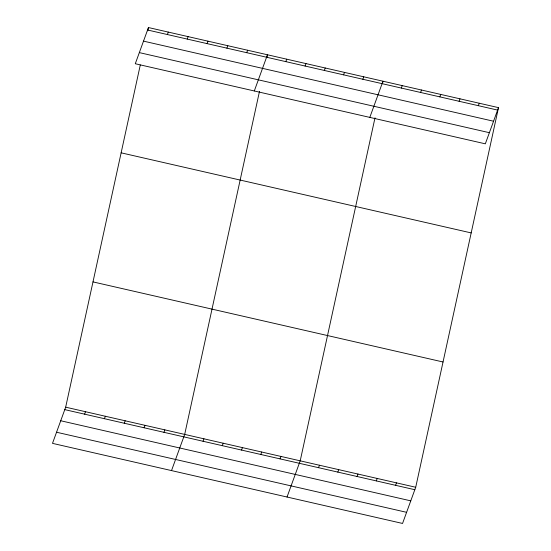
<?xml version="1.0" encoding="UTF-8"?>
<svg xmlns="http://www.w3.org/2000/svg" width="551" height="551" viewBox="0 0 551 551"><rect width="100%" height="100%" fill="white"/><g stroke="black" fill="none" stroke-linecap="round" stroke-linejoin="round"><path stroke-width="0.83" d="M498.503 107.638L485.328 143.825L135.284 63.737L148.453 27.55L498.503 107.638L415.716 487.263L402.547 523.45L52.497 443.362L65.672 407.175L140.291 64.97M147.744 30.801L148.453 27.55M259.487 91.39L184.688 434.402L171.519 470.588M266.939 57.221L267.469 54.783L254.3 90.963M375.004 117.818L300.205 460.836L287.03 497.023M382.449 83.649L382.986 81.211L369.811 117.397M167.394 34.541L168.289 32.089M187.23 39.08L188.125 36.628M207.066 43.619L207.961 41.167M84.613 414.166L85.508 411.714M226.902 48.157L227.797 45.705M104.449 418.705L105.344 416.253M246.738 52.696L247.633 50.244M124.285 423.244L125.18 420.792M144.121 427.783L145.016 425.331M285.831 61.636L286.72 59.184M163.957 432.321L164.852 429.87M305.082 66.044L305.97 63.592M324.332 70.445L325.228 67.993M203.043 441.261L203.939 438.81M343.583 74.853L344.478 72.401M222.301 445.669L223.189 443.218M362.84 79.261L363.729 76.803M241.552 450.071L242.447 447.619M260.802 454.479L261.697 452.027M401.342 88.07L402.237 85.612M280.06 458.88L280.948 456.428M420.599 92.472L421.487 90.02M439.85 96.88L440.745 94.428M318.561 467.696L319.456 465.237M459.1 101.281L459.995 98.829M337.818 472.097L338.707 469.645M478.358 105.689L479.246 103.237M357.069 476.505L357.964 474.046M376.319 480.906L377.215 478.454M395.57 485.314L396.465 482.862M147.558 30.002L497.608 110.09M143.508 41.132L493.558 121.227M139.334 52.607L489.384 132.695M121.13 152.827L471.181 232.915M92.988 281.898L443.038 361.986M65.672 407.175L415.716 487.263M64.777 409.627L414.827 489.715M60.727 420.757L410.777 500.852M56.553 432.232L406.597 512.32"/></g></svg>
